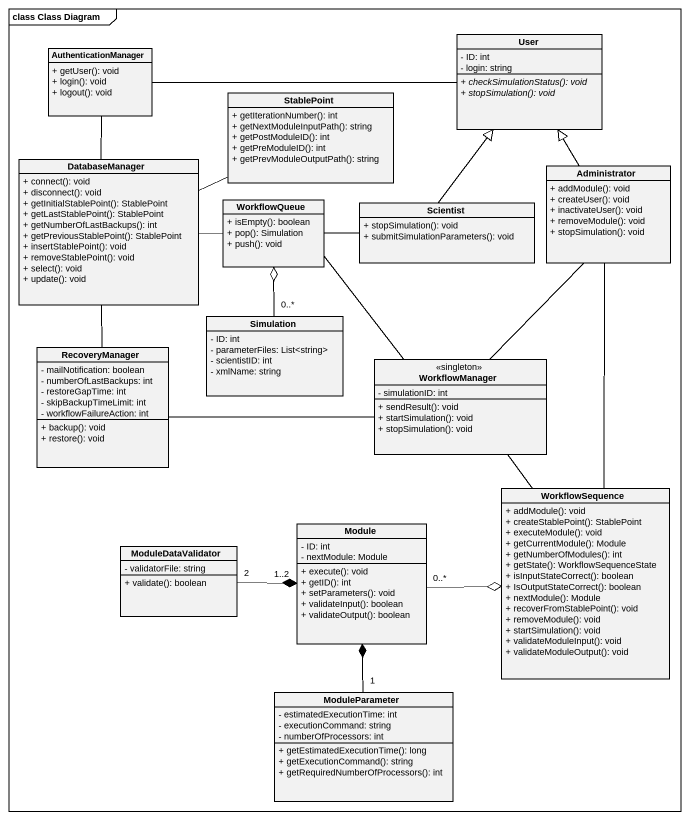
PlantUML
@startuml
mainframe class Class Diagram
hide circle
hide empty members
skinparam classAttributeIconSize 0
class User {
  - ID: int
  - login: string
  {abstract} + checkSimulationStatus(): void
  {abstract} + stopSimulation(): void
}
class AuthenticationManager {
  + getUser(): void
  + login(): void
  + logout(): void
}
class StablePoint {
  + getIterationNumber(): int
  + getNextModuleInputPath(): string
  + getPostModuleID(): int
  + getPreModuleID(): int
  + getPrevModuleOutputPath(): string
}
class DatabaseManager {
  + connect(): void
  + disconnect(): void
  + getInitialStablePoint(): StablePoint
  + getLastStablePoint(): StablePoint
  + getNumberOfLastBackups(): int
  + getPreviousStablePoint(): StablePoint
  + insertStablePoint(): void
  + removeStablePoint(): void
  + select(): void
  + update(): void
}
class Administrator {
  + addModule(): void
  + createUser(): void
  + inactivateUser(): void
  + removeModule(): void
  + stopSimulation(): void
}
class WorkflowQueue {
  + isEmpty(): boolean
  + pop(): Simulation
  + push(): void
}
class Scientist {
  + stopSimulation(): void
  + submitSimulationParameters(): void
}
class RecoveryManager {
  - mailNotification: boolean
  - numberOfLastBackups: int
  - restoreGapTime: int
  - skipBackupTimeLimit: int
  - workflowFailureAction: int
  + backup(): void
  + restore(): void
}
class Simulation {
  - ID: int
  - parameterFiles: List<string>
  - scientistID: int
  - xmlName: string
}
class WorkflowManager <<singleton>> {
  - simulationID: int
  + sendResult(): void
  + startSimulation(): void
  + stopSimulation(): void
}
class WorkflowSequence {
  + addModule(): void
  + createStablePoint(): StablePoint
  + executeModule(): void
  + getCurrentModule(): Module
  + getNumberOfModules(): int
  + getState(): WorkflowSequenceState
  + isInputStateCorrect(): boolean
  + IsOutputStateCorrect(): boolean
  + nextModule(): Module
  + recoverFromStablePoint(): void
  + removeModule(): void
  + startSimulation(): void
  + validateModuleInput(): void
  + validateModuleOutput(): void
}
class Module {
  - ID: int
  - nextModule: Module
  + execute(): void
  + getID(): int
  + setParameters(): void
  + validateInput(): boolean
  + validateOutput(): boolean
}
class ModuleDataValidator {
  - validatorFile: string
  + validate(): boolean
}
class ModuleParameter {
  - estimatedExecutionTime: int
  - executionCommand: string
  - numberOfProcessors: int
  + getEstimatedExecutionTime(): long
  + getExecutionCommand(): string
  + getRequiredNumberOfProcessors(): int
}
AuthenticationManager -right- User
DatabaseManager -up- AuthenticationManager
DatabaseManager -right- StablePoint
DatabaseManager -right- WorkflowQueue
DatabaseManager -- RecoveryManager
Administrator -up-|> User
Administrator -- WorkflowManager
Administrator -- WorkflowSequence
Scientist -up-|> User
Scientist -left- WorkflowQueue
Simulation "0..*" -up-o WorkflowQueue
WorkflowManager -up- WorkflowQueue
WorkflowManager -left- RecoveryManager
WorkflowManager -- WorkflowSequence
Module "0..*" -right-o WorkflowSequence
ModuleDataValidator "2" -right-* "1..2" Module
ModuleParameter "1" -up-* Module
@enduml
